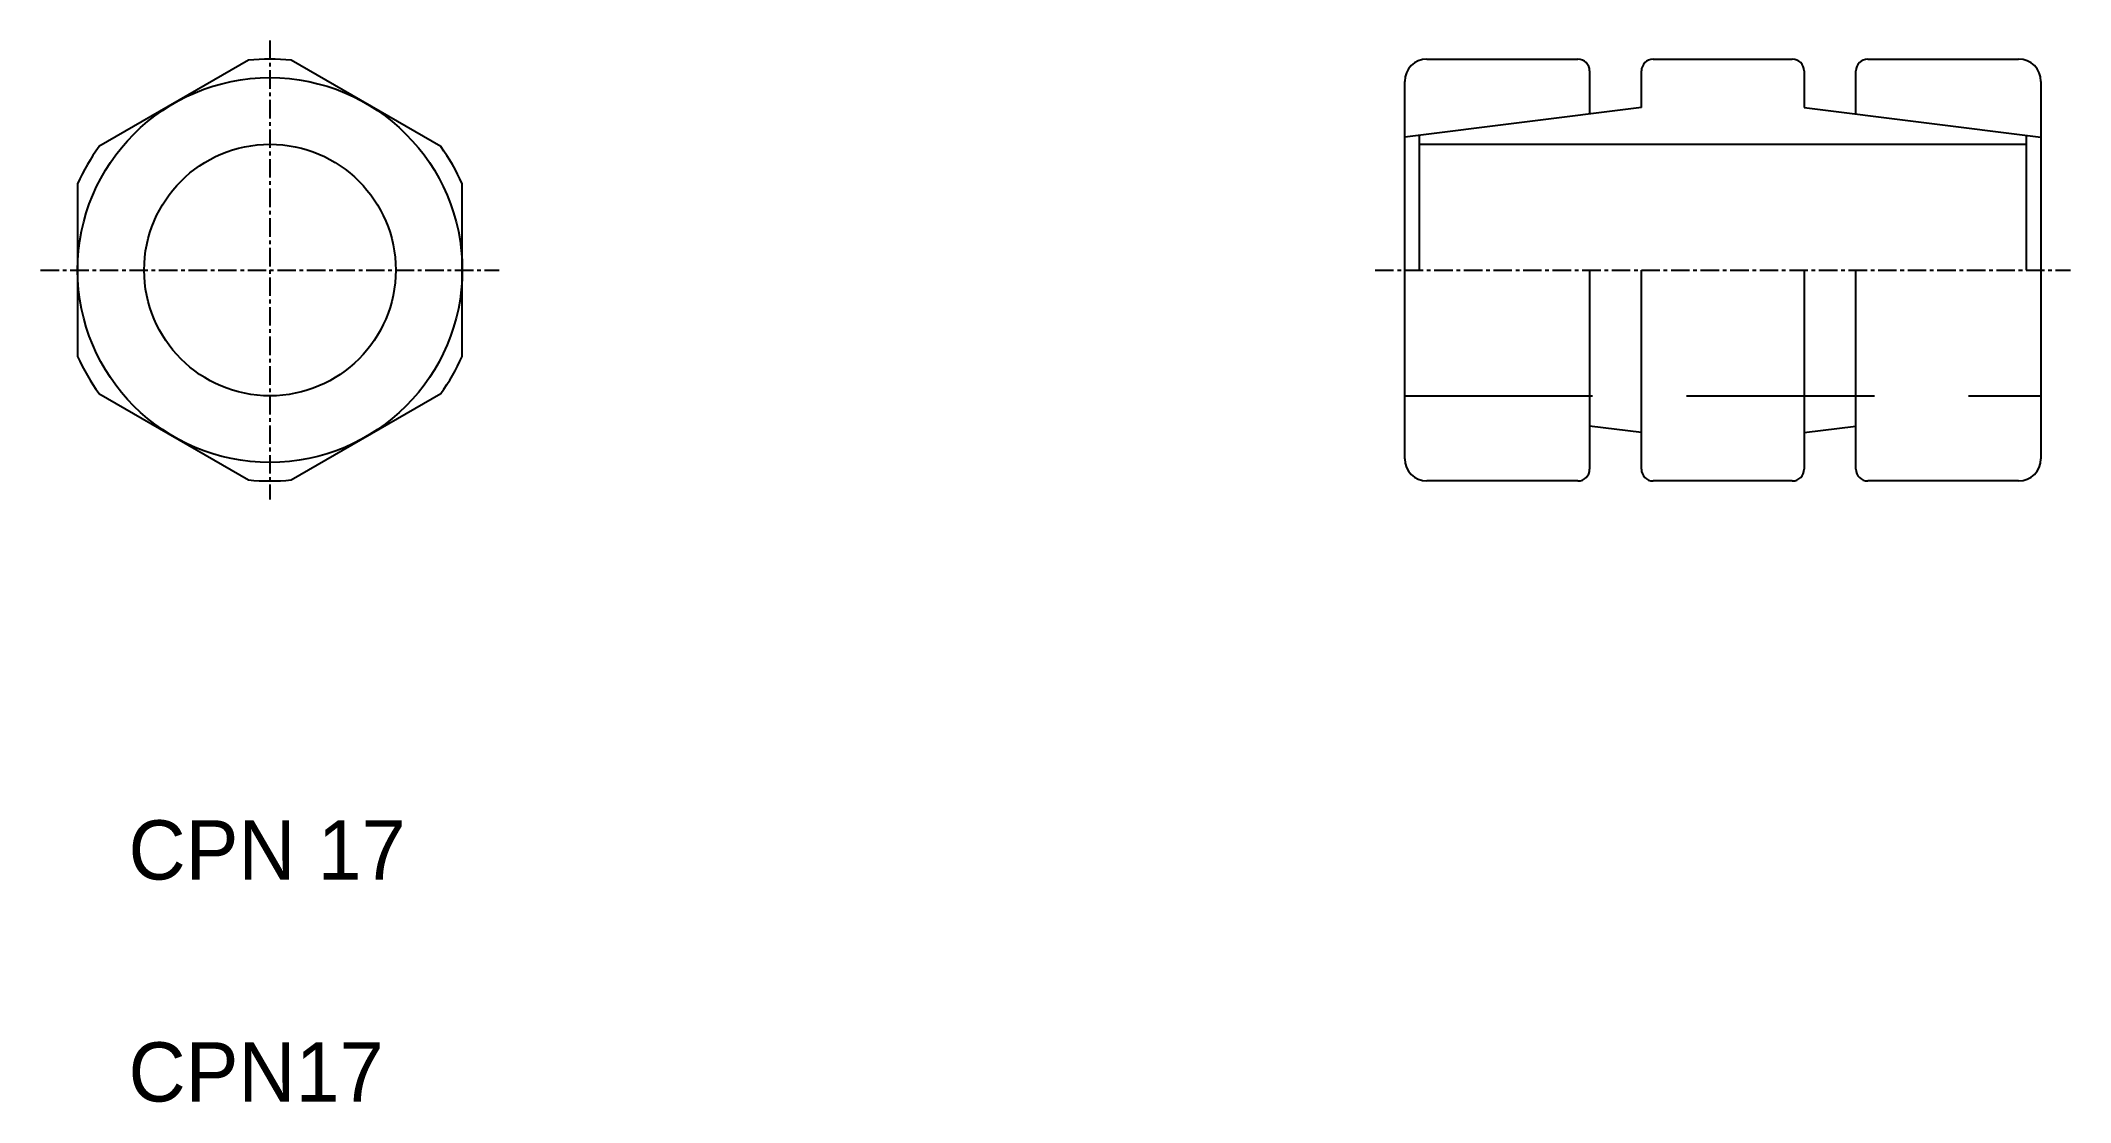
# Model space of a CAD drawing. Extents: x 177 to 314, y 126 to 198.
import ezdxf

# ---------------------------------------------------------------- set-up
doc = ezdxf.new("R2010")
doc.units = 0
doc.linetypes.add('CENTER', pattern=[2, 1.25, -0.25, 0.25, -0.25])
doc.linetypes.add('DASHED', pattern=[19.05, 12.7, -6.35])
doc.layers.get('0').update_dxf_attribs({"linetype": 'CONTINUOUS'})
doc.layers.add('CENTER', color=1, linetype='CENTER')

msp = doc.modelspace()

# ---------------------------------------------------------------- linework, layer by layer
for p, q in [((270.56, 196.76), (280.76, 196.76)), ((285.86, 196.76), (295.26, 196.76)), ((300.36, 196.76), (310.56, 196.76)), ((269.06, 169.76), (269.06, 195.26)), ((281.56, 195.96), (281.56, 193.06)), ((285.06, 193.5), (285.06, 195.96)), ((296.06, 195.96), (296.06, 193.5)), ((299.56, 193.06), (299.56, 195.96)), ((312.06, 195.26), (312.06, 169.76)), ((270.06, 182.51), (270.06, 191.63)), ((270.06, 191.01), (311.06, 191.01)), ((311.06, 191.63), (311.06, 182.51)), ((281.56, 182.51), (281.56, 169.06)), ((285.06, 169.06), (285.06, 182.51)), ((296.06, 182.51), (296.06, 169.06)), ((299.56, 169.06), (299.56, 182.51)), ((283.31, 171.74), (283.31, 171.74)), ((284.18, 171.63), (284.18, 171.63)), ((280.76, 168.26), (270.56, 168.26)), ((295.26, 168.26), (285.86, 168.26)), ((310.56, 168.26), (300.36, 168.26))]:
    msp.add_line(p, q)
at = {"linetype": 'CONTINUOUS'}
for p, q in [((285.06, 193.5), (269.06, 191.5)), ((296.06, 193.5), (312.06, 191.5)), ((285.06, 171.53), (281.56, 171.96)), ((296.06, 171.53), (299.56, 171.96))]:
    msp.add_line(p, q, dxfattribs=at)
at = {"color": 3, "linetype": 'DASHED'}
msp.add_line((269.06, 174.01), (312.06, 174.01), dxfattribs=at)
for points in [[(190.9, 196.69), (180.79, 190.85)], [(203.9, 190.85), (193.79, 196.69)], [(179.35, 188.35), (179.35, 176.68)], [(205.35, 176.68), (205.35, 188.35)], [(180.79, 174.17), (190.9, 168.34)], [(193.79, 168.34), (203.9, 174.17)]]:
    msp.add_lwpolyline(points)
at = {"linetype": 'CONTINUOUS'}
for radius in [13, 8.5]:
    msp.add_circle((192.35, 182.51), radius, dxfattribs=at)
for centre, radius, start, end in [((192.35, 182.51), 14.25, 84.1775, 95.8225), ((270.56, 195.26), 1.5, 90, 180), ((280.76, 195.96), 0.8, 0, 90), ((285.86, 195.96), 0.8, 90, 180), ((295.26, 195.96), 0.8, 0, 90), ((300.36, 195.96), 0.8, 90, 180), ((310.56, 195.26), 1.5, 0, 90), ((192.35, 182.51), 14.25, 144.1775, 155.8225), ((192.35, 182.51), 14.25, 24.1775, 35.8225), ((192.35, 182.51), 14.25, 204.1775, 215.8225), ((192.35, 182.51), 14.25, 324.1775, 335.8225), ((270.56, 169.76), 1.5, 180, 270), ((280.76, 169.06), 0.8, 270, 0), ((285.86, 169.06), 0.8, 180, 270), ((295.26, 169.06), 0.8, 270, 0), ((300.36, 169.06), 0.8, 180, 270), ((310.56, 169.76), 1.5, 270, 0), ((192.35, 182.51), 14.25, 264.1775, 275.8225)]:
    msp.add_arc(centre, radius, start, end)
at = {"layer": 'CENTER', "color": 1, "linetype": 'CENTER'}
for p, q in [((192.35, 198.01), (192.35, 167.01)), ((176.85, 182.51), (207.85, 182.51)), ((267.06, 182.51), (314.06, 182.51))]:
    msp.add_line(p, q, dxfattribs=at)

# ---------------------------------------------------------------- texts
for s, p in [('CPN 17', (182.79, 141.33)), ('CPN17', (182.79, 126.33))]:
    msp.add_text(s, height=4).set_placement(p)

doc.saveas('drawing.dxf')
